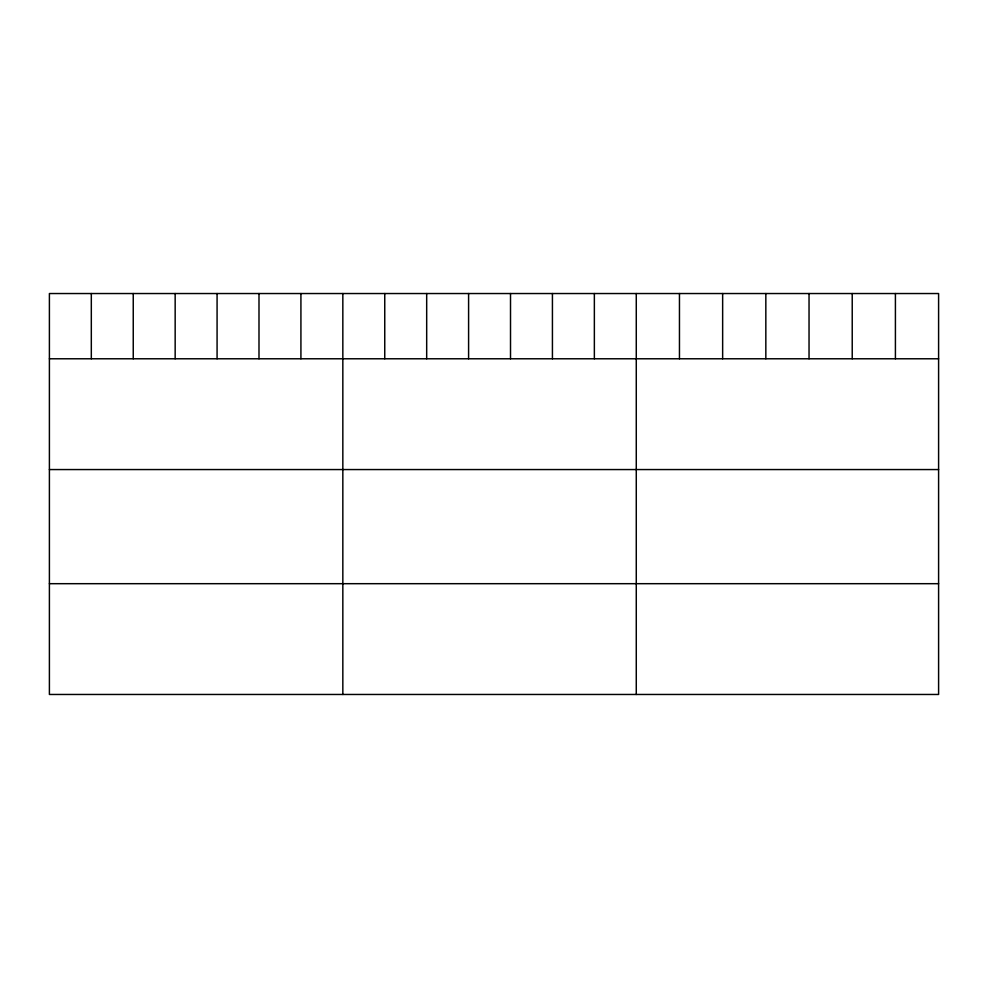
<?xml version="1.0" encoding="UTF-8"?>
<svg xmlns="http://www.w3.org/2000/svg" width="988" height="988" viewBox="0 0 988 988"><rect width="100%" height="100%" fill="white"/><g stroke="black" fill="none" stroke-linecap="round" stroke-linejoin="round"><path stroke-width="1.48" d="M938.6 358.78L938.6 694.465L49.4 694.465L49.4 293.535L938.6 293.535L938.6 358.78L49.4 358.78M49.4 469.559L938.6 469.559M49.4 583.686L938.6 583.686M895.412 293.535L895.412 358.78M852.224 293.535L852.224 358.78M809.036 293.535L809.036 358.78M765.836 293.535L765.836 358.78M722.648 293.535L722.648 358.78M679.46 293.535L679.46 358.78M636.272 293.535L636.272 694.465M594.356 293.535L594.356 358.78M552.428 293.535L552.428 358.78M510.512 293.535L510.512 358.78M468.596 293.535L468.596 358.78M426.68 293.535L426.68 358.78M384.752 293.535L384.752 358.78M342.836 293.535L342.836 694.465M300.92 293.535L300.92 358.78M258.992 293.535L258.992 358.78M217.076 293.535L217.076 358.78M175.16 293.535L175.16 358.78M133.244 293.535L133.244 358.78M91.316 293.535L91.316 358.78"/></g></svg>
